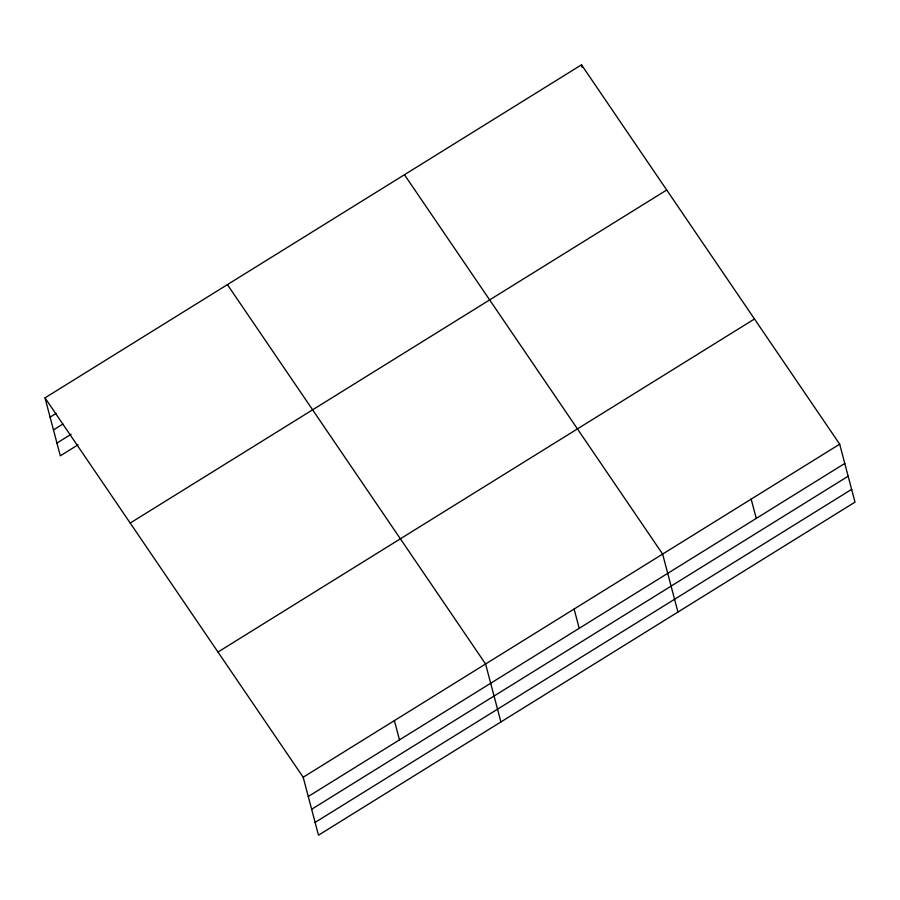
<?xml version="1.0" encoding="UTF-8"?>
<svg xmlns="http://www.w3.org/2000/svg" width="900" height="900" viewBox="0 0 900 900"><rect width="100%" height="100%" fill="white"/><g stroke="black" fill="none" stroke-linecap="round" stroke-linejoin="round"><path stroke-width="1.35" d="M45 397.868L581.512 64.811L839.689 444.173L855 502.132L318.488 835.189L303.176 777.229L45 397.868L60.311 455.827L78.075 444.791M50.096 417.15L56.014 413.471M53.46 429.907L62.944 424.024M56.936 443.059L71.156 434.239M130.196 523.058L666.709 190.001M217.98 652.039L754.492 318.983M303.176 777.229L839.689 444.173M308.261 796.5L844.785 463.444M311.636 809.269L848.149 476.213M315.113 822.42L851.625 489.364M404.46 174.724L662.636 554.085L677.947 612.034M227.419 284.636L485.584 663.998L500.895 721.946M751.163 499.129L756.259 518.4M581.512 64.811L582.199 67.388M574.11 609.041L579.206 628.312M394.38 720.607L399.476 739.879"/></g></svg>
